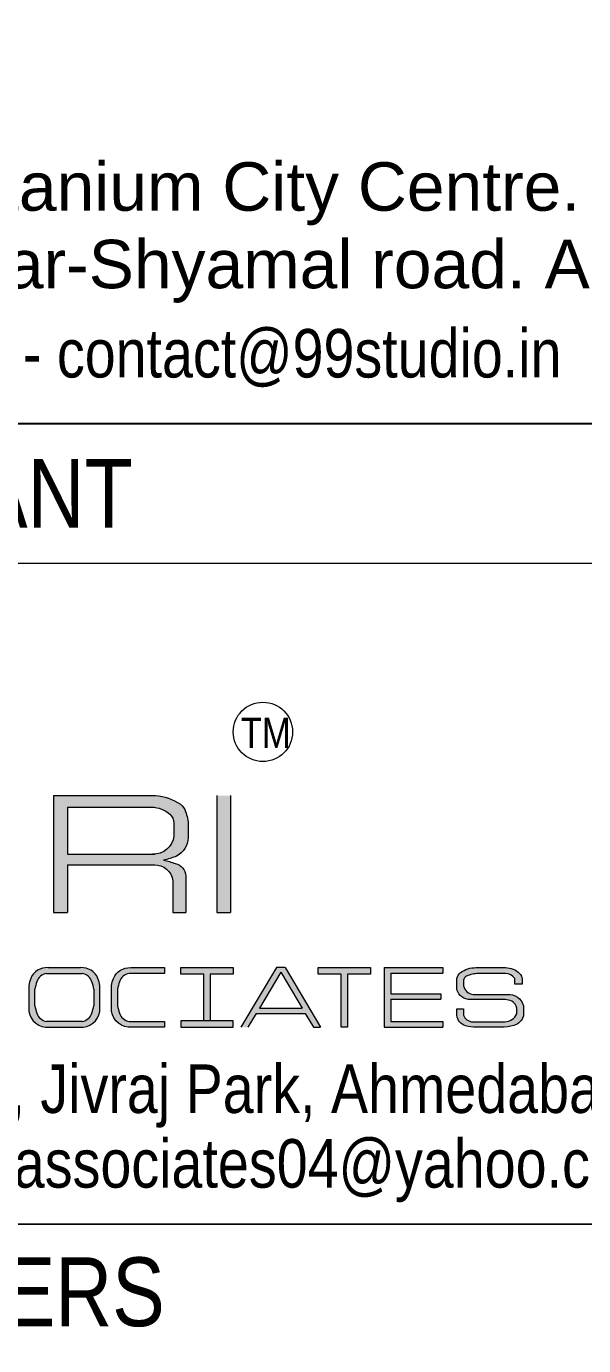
# Model space of a CAD drawing. Header units: millimetres. Extents: x 1112055 to 3390982, y -148532 to 766891.
# Drawn here: x 2236540 to 2238983, y 237868 to 243659 of the extents above; entities that cross this region are included whole.
import ezdxf

# ---------------------------------------------------------------- set-up
doc = ezdxf.new("R2010")
doc.units = ezdxf.units.MM
doc.layers.add('B TITLE BLOCK', color=250, linetype='Continuous', lineweight=0)
doc.layers.add('P_TITLE BLOCK TEXT', color=7, linetype='Continuous', lineweight=9)
doc.layers.add('FORMAT TEXT', color=7, linetype='Continuous')
doc.styles.add('SWINC', font='swissc.ttf')

msp = doc.modelspace()

# ---------------------------------------------------------------- hatches: boundary and pattern name
at = {"layer": 'P_TITLE BLOCK TEXT'}
h = msp.add_hatch(color=7, dxfattribs=at)
h.paths.add_polyline_path([(2237215.091893696, 240244.2886096041, -0.1662994059925575), (2237237.912378305, 240212.5518182339, -0.0791995366985774), (2237249.614850332, 240152.2055800733), (2237249.614850332, 240097.3408286164, -0.2597704900776225), (2237198.715643725, 240016.5076056958, -0.0146451845304826), (2237141.71756487, 239998.4879614964, -0.0494066516944872), (2237192.546560448, 239984.129996487, -0.351322737650402), (2237238.276716662, 239929.9559469252), (2237238.276716662, 239769.6852944084), (2237182.147736587, 239769.6852944084), (2237182.147736587, 239908.7916906177, 0.3675094121381071), (2237103.371061421, 239978.8480458347), (2236719.519623586, 239978.8480458347), (2236719.519623586, 239769.6852944084), (2236659.485391781, 239769.6852944084), (2236659.485391781, 240282.2388398254), (2237105.467796235, 240282.2388398254, -0.1432384059828174)])
h.paths.add_polyline_path([(2237089.342028887, 240231.7456556008, -0.1815059090176984), (2237169.441436499, 240200.326395238, -0.2046130928259839), (2237186.635550175, 240163.2500947276), (2237186.635550175, 240104.7159896383, -0.3961353841263715), (2237093.243485427, 240025.6402192364), (2236719.519623586, 240025.6402192364), (2236719.519623586, 240231.7456556008)], flags=16)
for color, points in [(7, [(2237435.112410023, 240282.2388398254), (2237375.078178218, 240282.2388398254), (2237375.078178218, 239769.6852944084), (2237435.112410023, 239769.6852944084)]), (256, [(2236913.01121968, 239351.4363571171), (2236913.01121968, 239448.4809283932, -0.065444553260905), (2236921.519932083, 239479.9296724503, -0.3186236598127411), (2236997.253078479, 239527.3003705497), (2237144.933819841, 239527.3003705497), (2237144.933819841, 239502.1436667191), (2236990.302185809, 239502.1436667191, 0.2644804300768096), (2236947.942159364, 239465.2083845155, 0.0506837276388673), (2236940.112679949, 239432.5506573358), (2236940.112679949, 239360.3886068381, 0.0506837276411283), (2236947.942159364, 239327.7308796585, 0.2644804300830637), (2236990.302185809, 239290.795597455), (2237144.933819841, 239290.795597455), (2237144.933819841, 239265.6388936246), (2236986.40465044, 239265.6388936246, -0.3947190252426027)]), (256, [(2238049.152817331, 239527.3003705497), (2237818.81774501, 239527.3003705376), (2237818.81774501, 239498.4929718291), (2237919.581581816, 239498.4929718291), (2237919.581581816, 239265.6388936246), (2237948.388980524, 239265.6388936246), (2237948.388980524, 239498.4929718291), (2238049.152817331, 239498.4929718291)]), (256, [(2238366.32716017, 239527.3003705497), (2238107.74609794, 239527.3003705497), (2238107.74609794, 239265.6388936246), (2238366.32716017, 239265.6388936246), (2238366.32716017, 239290.7675436158), (2238138.393912012, 239290.7675436158), (2238138.393912012, 239389.6229307707), (2238356.744450782, 239389.6229307707), (2238356.744450782, 239413.0624943241), (2238138.393912012, 239413.0624943241), (2238138.393912012, 239502.4606625689), (2238366.32716017, 239502.4606625689)])]:
    msp.add_hatch(color=color, dxfattribs=at).paths.add_polyline_path(points)
h = msp.add_hatch(color=256, dxfattribs=at)
h.paths.add_polyline_path([(2236777.902537724, 239527.3003705497), (2236634.765382099, 239527.3003705497, 0.3186216901171488), (2236559.03244817, 239479.9301821565, 0.0654456625201036), (2236550.523523301, 239448.4809283932), (2236550.523523301, 239351.4363571171, 0.3947190252434177), (2236623.916954061, 239265.6388936246), (2236788.750965752, 239265.6388936246, 0.394719025241403), (2236862.144396523, 239351.4363571171), (2236862.144396523, 239448.4809283932, 0.0654456625725081), (2236853.635471642, 239479.9301821684, 0.3186216900435543)])
h.paths.add_polyline_path([(2236835.042936254, 239432.5506573358, 0.1047262594535254), (2236827.213456827, 239465.2083845155), (2236827.213575814, 239465.2080444653), (2236827.213365106, 239465.2086466657, 0.2644791230732378), (2236784.853430382, 239502.1436667191), (2236627.814489429, 239502.1436667191, 0.2644804300744661), (2236585.454462997, 239465.2083845155, 0.0506837276411892), (2236577.62498357, 239432.5506573358), (2236577.62498357, 239360.3886068381, 0.0506837276411892), (2236585.454462997, 239327.7308796585, 0.2644804300744662), (2236627.814489429, 239290.795597455), (2236784.853430382, 239290.795597455, 0.2644804300768095), (2236827.213456827, 239327.7308796585, 0.0473854188635733), (2236835.042936254, 239360.3886068381)], flags=16)
h = msp.add_hatch(color=256, dxfattribs=at)
h.paths.add_polyline_path([(2237447.123544872, 239294.446292333), (2237216.788472551, 239294.446292333), (2237216.788472551, 239265.6388936246), (2237447.123544872, 239265.6388936246)])
h.paths.add_polyline_path([(2237317.552309357, 239294.446292333), (2237346.359708066, 239294.446292333), (2237346.359708066, 239498.4929718291), (2237447.123544872, 239498.4929718291), (2237447.123544872, 239527.3003705497), (2237216.788472551, 239527.3003705376), (2237216.788472551, 239498.4929718291), (2237317.552309357, 239498.4929718291)])
h = msp.add_hatch(color=7, dxfattribs=at)
h.paths.add_polyline_path([(2237673.867742529, 239527.3003705497), (2237636.344087971, 239527.3003705497), (2237480.711641796, 239265.6388936246), (2237511.285646888, 239265.6388936246), (2237547.418641986, 239326.388519408), (2237762.793188514, 239326.388519408), (2237798.926183612, 239265.6388936246), (2237829.500188703, 239265.6388936246)])
h.paths.add_polyline_path([(2237655.105915255, 239507.4408106081), (2237748.929739322, 239349.6968376793), (2237561.282091178, 239349.6968376793)], flags=16)
h = msp.add_hatch(color=7, dxfattribs=at)
edge = h.paths.add_edge_path()
edge.add_line((2238681.087015798, 239454.7605595126), (2238681.087015798, 239479.4032671452))
edge.add_arc((2238639.43321677, 239452.3340931493), 49.6767466077525, 33.01826321564511, 89.55826277277895)
edge.add_line((2238639.816209219, 239502.0093633513), (2238522.09507136, 239502.0093633513))
edge.add_arc((2238528.386223918, 239357.1727317284), 144.9731991140432, 92.48714741873879, 114.0429537283691)
edge.add_arc((2238478.360063416, 239469.3070103306), 22.18593115364533, 114.0429537294062, 173.3691583151758)
edge.add_line((2238456.32253945, 239471.8688609646), (2238456.32253945, 239447.1503679888))
edge.add_arc((2238501.59568677, 239456.2569160791), 46.17994246738128, 191.3730973809643, 266.989319789544)
edge.add_line((2238499.170218995, 239410.1407129386), (2238648.328823057, 239410.1407129386))
edge.add_arc((2238652.511473061, 239341.6545631024), 68.61375430787305, 15.593509061330622, 93.49488039938291, ccw=False)
edge.add_line((2238718.599762702, 239360.0986746961), (2238718.764678157, 239316.2172803465))
edge.add_arc((2238659.310145728, 239331.7694670904), 61.45495862207041, 286.83610795885704, 345.3409580231924, ccw=False)
edge.add_arc((2238616.876331831, 239516.2595187341), 250.6556117770568, 270.9573158560145, 283.9044309719972, ccw=False)
edge.add_line((2238621.064169565, 239265.6388936246), (2238511.541270489, 239265.6388936246))
edge.add_arc((2238515.380829695, 239461.3680169966), 195.7667794839206, 255.2817551210301, 268.87619010347515, ccw=False)
edge.add_arc((2238478.721115234, 239321.8105648043), 51.47465521648608, 183.4260365920886, 255.2817551212632, ccw=False)
edge.add_line((2238427.338456827, 239318.7344398378), (2238427.338456827, 239346.4834491691))
edge.add_line((2238427.338456827, 239346.4834491652), (2238456.322539444, 239346.4834491652))
edge.add_line((2238456.32253945, 239346.4834491652), (2238456.32253945, 239318.7175579034))
edge.add_arc((2238495.065939361, 239331.7662460953), 40.88177222958942, 198.6134072769036, 234.8504137460179)
edge.add_arc((2238500.984547335, 239340.1721002077), 51.16225392332574, 234.8504137462263, 265.2644397945826)
edge.add_line((2238496.760742666, 239289.1844968177), (2238637.900219924, 239289.1844968177))
edge.add_arc((2238632.832712342, 239352.712946727), 63.73024071505371, 274.5606862053867, 333.2673842339913)
edge.add_line((2238689.751176088, 239324.0453331707), (2238690.074536989, 239349.2335224875))
edge.add_arc((2238650.489326604, 239343.636292362), 39.97896779657704, 8.048099003175661, 64.75619501759226)
edge.add_arc((2238630.759849686, 239301.7920893744), 86.24115088044469, 64.75619501777959, 84.27045226384784)
edge.add_line((2238639.36955318, 239387.6023982545), (2238486.245695406, 239387.6023982545))
edge.add_arc((2238484.122744333, 239446.615571833), 59.0513469483006, 195.9277156249536, 272.0602807550699, ccw=False)
edge.add_line((2238427.338456827, 239430.4104408563), (2238427.338456827, 239479.0243404205))
edge.add_arc((2238470.108116582, 239471.2377638782), 43.47268762325828, 127.42578174409411, 169.6818301060569, ccw=False)
edge.add_arc((2238507.403182697, 239422.5033066606), 104.8401812840583, 88.3567074096274, 127.42578174509751, ccw=False)
edge.add_line((2238510.409677694, 239527.3003705497), (2238640.290608119, 239527.3003705497))
edge.add_arc((2238640.784702459, 239440.3315028794), 86.97027120211023, 45.300427081282805, 90.32550976596679, ccw=False)
edge.add_arc((2238674.908862085, 239474.8154081864), 38.4563763303267, 1.8933564716198816, 45.30042708078719, ccw=False)
edge.add_line((2238713.344243292, 239476.0859795775), (2238713.344243292, 239454.7605595108))
edge.add_line((2238713.344243292, 239454.7605595126), (2238681.087015791, 239454.7605595126))

# ---------------------------------------------------------------- linework, layer by layer
at = {"layer": 'B TITLE BLOCK', "color": 250, "lineweight": 0}
msp.add_line((2242689.593603162, 241300.6834488232), (2232628.598859394, 241300.6834488232), dxfattribs=at)
at = {"layer": 'B TITLE BLOCK', "color": 250, "lineweight": 0, "const_width": 8.389066461453254}
for points in [[(2242689.593603162, 245859.7378637876), (2232628.598859394, 245859.7378637876), (2232628.598859394, 241914.586403027), (2242689.593603162, 241914.586403027)], [(2242689.593603162, 222724.6348945987), (2232628.598859394, 222724.6348945987), (2232628.598859394, 241914.586403027), (2242689.593603162, 241914.586403027)]]:
    msp.add_lwpolyline(points, close=True, dxfattribs=at)
msp.add_lwpolyline([(2232628.598859394, 238401.276089668), (2242689.593603162, 238401.276089668)], dxfattribs=at)
at = {"layer": 'P_TITLE BLOCK TEXT'}
for p, q in [((2236627.814489429, 239502.1436667175), (2236784.853430382, 239502.1436667175)), ((2236550.523523301, 239448.4809283912), (2236550.523523301, 239351.436357115)), ((2236577.62498357, 239360.3886068365), (2236577.62498357, 239432.5506573341)), ((2236835.042936254, 239432.5506573341), (2236835.042936254, 239360.3886068365)), ((2236862.144396523, 239351.436357115), (2236862.144396523, 239448.4809283912)), ((2236623.916954072, 239265.6388936227), (2236788.750965752, 239265.6388936227)), ((2236784.853430382, 239290.795597453), (2236627.814489429, 239290.795597453))]:
    msp.add_line(p, q, dxfattribs=at)
at = {"layer": 'P_TITLE BLOCK TEXT', "color": 7}
for points in [[(2236659.485391781, 240282.2388398239), (2236659.485391781, 239769.6852944064)], [(2236659.485391781, 240282.2388398239), (2237105.467796235, 240282.2388398239)], [(2236719.519623586, 240231.7456555991), (2236719.519623586, 240025.6402192345)], [(2236719.519623586, 240231.7456555991), (2237089.342028887, 240231.7456555991)], [(2237375.078178218, 240282.2388398239), (2237375.078178218, 239769.6852944064)], [(2237435.112410023, 240282.2388398239), (2237435.112410023, 239769.6852944064)], [(2237186.635550175, 240163.2500947258), (2237186.635550175, 240104.7159896363)], [(2237249.614850332, 240152.2055800597), (2237249.614850332, 240097.3408286147)], [(2236719.519623586, 240025.6402192345), (2237102.488883682, 240025.6402192345)], [(2236719.519623586, 239978.848045833), (2236719.519623586, 239769.6852944064)], [(2236719.519623586, 239978.848045833), (2237103.371061421, 239978.848045833)], [(2237182.147736587, 239908.7916906162), (2237182.147736587, 239769.6852944064)], [(2236659.485391781, 239769.6852944064), (2236719.519623586, 239769.6852944064)], [(2237182.147736587, 239769.6852944064), (2237238.276716662, 239769.6852944064)], [(2237375.078178218, 239769.6852944064), (2237435.112410023, 239769.6852944064)], [(2237375.078178218, 239769.6852944064), (2237435.112410023, 239769.6852944064)], [(2237636.344087971, 239527.3003705476), (2237480.711641796, 239265.6388936227)], [(2237655.105915255, 239507.4408106065), (2237561.282091178, 239349.6968376774)], [(2237673.867742529, 239527.3003705476), (2237636.344087971, 239527.3003705476)], [(2237655.105915255, 239507.4408106065), (2237748.929739322, 239349.6968376774)], [(2237673.867742529, 239527.3003705476), (2237829.500188703, 239265.6388936227)], [(2238107.74609794, 239527.3003705476), (2238366.32716017, 239527.3003705476)], [(2238107.74609794, 239527.3003705476), (2238107.74609794, 239265.6388936227)], [(2238138.393912012, 239502.4606625671), (2238138.393912012, 239413.062494322)], [(2238138.393912012, 239502.4606625671), (2238366.32716017, 239502.4606625671)], [(2238366.32716017, 239527.3003705476), (2238366.32716017, 239502.4606625671)], [(2238138.393912012, 239413.062494322), (2238356.744450782, 239413.062494322)], [(2238138.393912012, 239389.6229307689), (2238138.393912012, 239290.7675436139)], [(2238138.393912012, 239389.6229307689), (2238356.744450782, 239389.6229307689)], [(2238356.744450782, 239413.062494322), (2238356.744450782, 239389.6229307689)], [(2237547.418641986, 239326.388519406), (2237511.285646888, 239265.6388936227)], [(2237547.418641986, 239326.388519406), (2237762.793188514, 239326.388519406)], [(2237561.282091178, 239349.6968376774), (2237748.929739322, 239349.6968376774)], [(2237762.793188514, 239326.388519406), (2237798.926183612, 239265.6388936227)], [(2237798.926183612, 239265.6388936227), (2237829.500188703, 239265.6388936227)], [(2238107.74609794, 239265.6388936227), (2238366.32716017, 239265.6388936227)], [(2238138.393912012, 239290.7675436139), (2238366.32716017, 239290.7675436139)], [(2238366.32716017, 239290.7675436139), (2238366.32716017, 239265.6388936227)]]:
    msp.add_lwpolyline(points, dxfattribs=at)
for points in [[(2237089.342028887, 240231.7456555991, -0.1815059090176984), (2237169.441436499, 240200.326395236, -0.2046130927975971), (2237186.635550175, 240163.2500947258, 10.50997811602303)], [(2237105.467796235, 240282.2388398239, -0.1432384059828174), (2237215.091893696, 240244.2886096025, -0.1662994059925575), (2237237.912378305, 240212.5518182317, -0.0791995367245889), (2237249.614850332, 240152.2055800597, 1.678218886483149)], [(2237186.635550175, 240104.7159896363, -0.3961353841393621), (2237093.243485427, 240025.6402192345, -0.3062019991474196)], [(2237249.614850332, 240097.3408286147, -0.2597704900776225), (2237198.715643725, 240016.5076056939, -0.0146451845304826), (2237141.71756487, 239998.4879614944, -0.0494066516944872), (2237192.546560448, 239984.1299964851, -0.351322737721068), (2237238.276716662, 239929.9559469119), (2237238.276716662, 239769.6852944064)], [(2237099.708593614, 239978.848045833, -0.3803317739883389), (2237182.147736587, 239908.7916906162, -39.10634366962048)], [(2236913.01121968, 239344.1232104644), (2236913.01121968, 239448.4809283912, -0.0654451079201827), (2236921.520038316, 239479.9299273134, -0.3186226749167162), (2236997.253078467, 239527.3003705476), (2237144.933819841, 239527.3003705476), (2237144.933819841, 239502.1436667175), (2236990.302185809, 239502.1436667175, 0.2644804300768096), (2236947.942159364, 239465.2083845134, 0.0506837276411283), (2236940.112679949, 239432.5506573341), (2236940.112679949, 239360.3886068365, 0.0506837276411283), (2236947.942159364, 239327.7308796565, 0.2644804300768096), (2236990.302185809, 239290.795597453), (2237144.933819841, 239290.795597453), (2237144.933819841, 239265.6388936227), (2236986.40465044, 239265.6388936227, -0.3947190252579334), (2236913.01121968, 239351.436357115)]]:
    msp.add_lwpolyline(points, format="xyb", dxfattribs=at)
at = {"layer": 'P_TITLE BLOCK TEXT'}
for points in [[(2236634.765382099, 239527.3003705476), (2236777.902537724, 239527.3003705476)], [(2237317.552309357, 239498.4929718271), (2237216.788472551, 239498.4929718271), (2237216.788472551, 239527.3003705476), (2237447.123544872, 239527.3003705476), (2237447.123544872, 239498.4929718271), (2237346.359708066, 239498.4929718271)], [(2237346.359708066, 239498.4929718271), (2237346.359708066, 239294.4462923312), (2237317.552309357, 239294.4462923312), (2237317.552309357, 239498.4929718271)], [(2237919.581581816, 239498.4929718271), (2237818.81774501, 239498.4929718271), (2237818.81774501, 239527.3003705476), (2238049.152817331, 239527.3003705476), (2238049.152817331, 239498.4929718271), (2237948.388980524, 239498.4929718271)], [(2237948.388980524, 239498.4929718271), (2237948.388980524, 239265.6388936227), (2237919.581581816, 239265.6388936227), (2237919.581581816, 239498.4929718271)], [(2237447.123544872, 239294.4462923312), (2237216.788472551, 239294.4462923312), (2237216.788472551, 239265.6388936227), (2237447.123544872, 239265.6388936227), (2237447.123544872, 239294.4462923312), (2237346.359708066, 239294.4462923312)]]:
    msp.add_lwpolyline(points, dxfattribs=at)
at = {"layer": 'P_TITLE BLOCK TEXT', "color": 7}
msp.add_lwpolyline([(2238681.087015798, 239454.7605595105), (2238681.087015798, 239479.403267134, 0.2518321425504549), (2238639.816209219, 239502.0093633496), (2238522.095071361, 239502.0093633496, 0.0943332803251045), (2238469.321040305, 239489.5680962431, 0.2648005950274), (2238456.32253945, 239471.8688609629), (2238456.32253945, 239447.1503679854, 0.342455608626355), (2238499.170218995, 239410.1407129368), (2238648.328823058, 239410.1407129368, -0.3536343318604639), (2238718.599762702, 239360.0986746943), (2238718.764678162, 239316.2172803403, -0.2609690833415413), (2238677.109655431, 239272.9486426066, -0.0565526202682377), (2238621.064169565, 239265.6388936227), (2238511.541270482, 239265.6388936227, -0.0593865794242292), (2238465.643158479, 239272.0249526641, -0.324223828793496), (2238427.338456827, 239318.7344398358), (2238427.338456827, 239346.4834491627), (2238456.32253945, 239346.4834491627), (2238456.32253945, 239318.717557897, 0.1594446921200951), (2238471.529767585, 239298.3391923929, 0.1334907776809275), (2238496.760742666, 239289.1844968156), (2238637.900219913, 239289.1844968156, 0.2619100095917326), (2238689.751176088, 239324.0453331687), (2238690.074536988, 239349.2335224835, 0.2526122615055632), (2238667.539194759, 239379.7973191958, 0.085353380822099), (2238639.36955318, 239387.6023982528), (2238486.245695405, 239387.6023982528, -0.3449747456290864), (2238427.338456827, 239430.4104408545), (2238427.338456827, 239479.0243404239, -0.1864948836794344), (2238443.68831902, 239505.7612177321, -0.172141735516322), (2238510.409677694, 239527.3003705476), (2238640.290608118, 239527.3003705476, -0.1990261439851543), (2238701.958669727, 239502.1503818789, -0.1916967583265429), (2238713.344243292, 239476.0859795758), (2238713.344243292, 239454.7605595105)], format="xyb", close=True, dxfattribs=at)
at = {"layer": 'P_TITLE BLOCK TEXT'}
msp.add_circle((2237576.900405588, 240562.1322669938), 130.122782128584, dxfattribs=at)
for centre, radius, start, end in [((2236674.398412674, 239431.8409963632), 124.987501593189, 157.3716577078887, 172.3493392719414), ((2236630.293673358, 239450.2255157511), 77.20446502967803, 86.67955074183712, 157.3715793765859), ((2236639.105369222, 239446.4360803857), 56.84029504548374, 101.4575682915729, 160.715199021059), ((2236782.374246466, 239450.2255157511), 77.20446502966372, 22.62842063355278, 93.32044925816291), ((2236773.562550602, 239446.4360803857), 56.84029504516041, 19.28480097894096, 78.54243170842712), ((2236738.26950715, 239431.8409963632), 124.9875015938657, 7.650660728058604, 22.62834229584873), ((2236742.211778283, 239410.3594322183), 166.076077345063, 160.715199021059, 172.3211226335997), ((2236754.023488502, 239430.3941645592), 81.0481423319349, 1.524680442626718, 25.43899789834468), ((2236633.094612165, 239347.7797837955), 82.65201295303288, 177.464373659916, 263.6247444748126), ((2236742.211778283, 239382.5798319518), 166.0760773451148, 187.6788773664003, 199.284800978941), ((2236639.105369222, 239346.5031837732), 56.84029504531254, 199.284800978941, 258.5424316948171), ((2236773.562550602, 239346.5031837732), 56.84029504476026, 281.4575682915729, 340.715199021059), ((2236779.573307659, 239347.7797837955), 82.65201295266577, 276.3752555251873, 2.535626340083924), ((2236659.216672769, 239385.2744220833), 177.578655054776, 341.0922504493527, 351.9440712046338)]:
    msp.add_arc(centre, radius, start, end, dxfattribs=at)

# ---------------------------------------------------------------- texts
at = {"layer": 'FORMAT TEXT', "style": 'SWINC'}
for s, p in [('SERVICES CONSULTANT', (2232819.147158776, 241458.3054981173)), ('STRUCTURAL ENGINEERS', (2232691.238515958, 237953.7130377648))]:
    msp.add_text(s, height=301.8298423128961, dxfattribs=at).set_placement(p)
at = {"layer": 'P_TITLE BLOCK TEXT', "style": 'SWINC'}
for s, height, p in [('TM', 132.3082254365668, (2237479.826359403, 240491.9034822665)), ('2, Palkhi Society, Nr. SBI, Vejalpur, Jivraj Park, Ahmedabad-380051', 212.9032250213195, (2232710.855094233, 238889.4689996576)), ('E-mail : jhaveriassociates04@yahoo.co.in,', 212.9032250213195, (2234872.222282297, 238561.809456107))]:
    msp.add_text(s, height=height, dxfattribs=at).set_placement(p)
at = {"layer": 'P_TITLE BLOCK TEXT', "lineweight": 0, "char_height": 212.7224369493847, "attachment_point": 7, "style": 'SWINC'}
for s, insert in [('\\A1;{\\pql;\\fArial|b0|i0|c0|p34;1101, LANDMARK. Nr.Titanium City Centre. Opp.Seema Hall.}', (2233138.67590045, 242785.2691910718)), ('\\A1;{\\pql;\\fArial|b0|i0|c0|p34;Anandnagar. Prahladnagar-Shyamal road. Ahmedabad-380015. (O)}', (2233145.837693073, 242444.9541345665))]:
    msp.add_mtext(s, dxfattribs=dict(at, insert=insert))
at = {"layer": 'P_TITLE BLOCK TEXT', "lineweight": 0, "insert": (2233138.686746174, 242056.0264238863), "char_height": 212.7224369493847, "width": 6183.414384037149, "attachment_point": 7, "style": 'SWINC'}
msp.add_mtext('\\A1;\\pxql;Ph._079-4002-8361/62 - Email - contact@99studio.in   ', dxfattribs=at)

doc.saveas('drawing.dxf')
